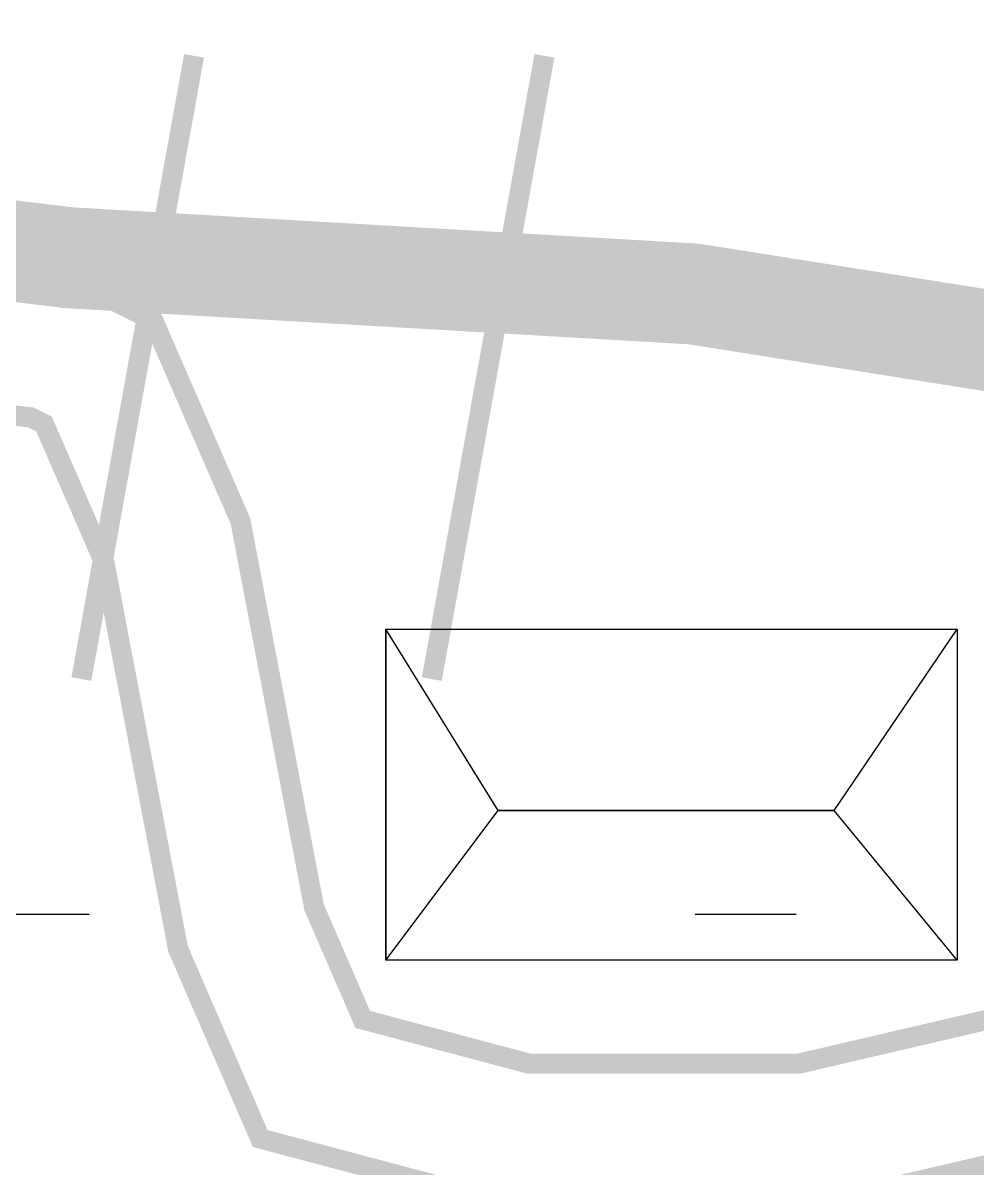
# Model space of a CAD drawing. Header units: inches. Extents: x -8940 to 26362, y -28010 to 990.
# Drawn here: x 4428.068 to 4431.776, y -7379.921 to -7375.473 of the extents above; entities that cross this region are included whole.
import ezdxf

# ---------------------------------------------------------------- set-up
doc = ezdxf.new("R2010")
doc.units = ezdxf.units.IN
doc.header["$MEASUREMENT"] = 0
doc.layers.add('BUILDING', color=5, linetype='Continuous', lineweight=15)
doc.layers.add('Text', color=7, linetype='Continuous')

msp = doc.modelspace()

# ---------------------------------------------------------------- hatches: boundary and pattern name
at = {"layer": 'Text', "lineweight": 25}
h = msp.add_hatch(dxfattribs=at)
h.set_pattern_fill('ACAD_ISO07W100', color=0, scale=0.784833, style=0)
h.set_pattern_definition([(0, (-582.442, -27753.198), (0, 3.9241642), [0.3924164, -2.35449854])])
h.paths.add_polyline_path([(4453.012436, -7368.509246), (4432.544063, -7360.765981), (4417.35118, -7356.454306), (4399.865945, -7352.632595), (4389.807755, -7348.417064), (4382.319111, -7347.246699), (4375.943644, -7343.680138), (4368.217405, -7333.076598), (4361.929936, -7322.334389), (4357.719224, -7314.672477), (4356.412451, -7309.03143), (4355.412858, -7306.651874), (4313.200953, -7306.651874), (4313.200953, -7400.608297), (4453.122434, -7400.608297)])
h.paths.add_polyline_path([(4387.774257, -7337.654416), (4394.795484, -7337.654416), (4394.795484, -7334.638043), (4387.774257, -7334.638043)], flags=25)

# ---------------------------------------------------------------- linework, layer by layer
at = {"layer": 'BUILDING', "const_width": 0.078483}
for points in [[(4422.603649, -7375.89567), (4423.888422, -7376.197044), (4424.548408, -7376.385633), (4425.687985, -7376.335713), (4427.527146, -7376.389331), (4428.257531, -7376.470683), (4428.574324, -7376.62969), (4428.913117, -7377.408084), (4429.199111, -7378.907556), (4429.388307, -7379.343901), (4430.035094, -7379.51585), (4431.082272, -7379.51585), (4431.900655, -7379.325412), (4432.657439, -7379.079506), (4433.07983, -7379.419706), (4433.59022, -7380.109352), (4434.580199, -7381.17248), (4435.548179, -7381.998946), (4436.744954, -7382.812469), (4437.704134, -7383.457741), (4438.782111, -7383.768359)], [(4422.530814, -7376.44288), (4423.750139, -7376.728902), (4424.483284, -7376.938396), (4425.692007, -7376.885446), (4427.488669, -7376.937826), (4428.098976, -7377.005804), (4428.15001, -7377.031419), (4428.384937, -7377.571176), (4428.670859, -7379.070268), (4428.990084, -7379.806498), (4429.963313, -7380.065233), (4431.14535, -7380.065233), (4432.04807, -7379.855169), (4432.544414, -7379.69389), (4432.680232, -7379.80328), (4433.167049, -7380.461074), (4434.199564, -7381.569879), (4435.214386, -7382.43634), (4436.4372, -7383.267564), (4437.469088, -7383.961749), (4438.661943, -7384.305469)]]:
    msp.add_lwpolyline(points, dxfattribs=at)
at = {"layer": 'Text', "color": 0, "lineweight": 25, "const_width": 0.078483}
for points in [[(4428.295056, -7378.0221), (4428.732863, -7375.601265)], [(4429.656741, -7378.0221), (4430.094548, -7375.601265)]]:
    msp.add_lwpolyline(points, dxfattribs=at)
at = {"layer": 'Text', "color": 1, "const_width": 0.392416}
msp.add_lwpolyline([(4422.273656, -7375.814318), (4424.263971, -7376.133726), (4426.281972, -7376.147123), (4428.248731, -7376.385633), (4430.673081, -7376.526151), (4432.019453, -7376.738776), (4434.113809, -7377.297149), (4436.062718, -7377.816745), (4437.809732, -7378.630219), (4439.591695, -7379.175649), (4442.386797, -7380.031186), (4443.313151, -7380.314728), (4444.545991, -7380.362654), (4445.038781, -7380.517963), (4446.398353, -7382.00819)], dxfattribs=at)
at = {"layer": 'Text'}
msp.add_lwpolyline([(4429.477937, -7377.827526), (4431.697955, -7377.827526), (4431.697955, -7379.113971), (4429.477937, -7379.113971)], close=True, dxfattribs=at)
msp.add_lwpolyline([(4431.22023, -7378.532566), (4431.697955, -7377.827526), (4431.697955, -7379.113971), (4431.22023, -7378.532566), (4429.914634, -7378.532566), (4429.477937, -7377.827526), (4429.477937, -7379.113971), (4429.914634, -7378.532566)], dxfattribs=at)
at = {"layer": 'Text', "color": 6}
msp.add_lwpolyline([(4429.914634, -7378.532566), (4431.22023, -7378.532566)], dxfattribs=at)

doc.saveas('drawing.dxf')
